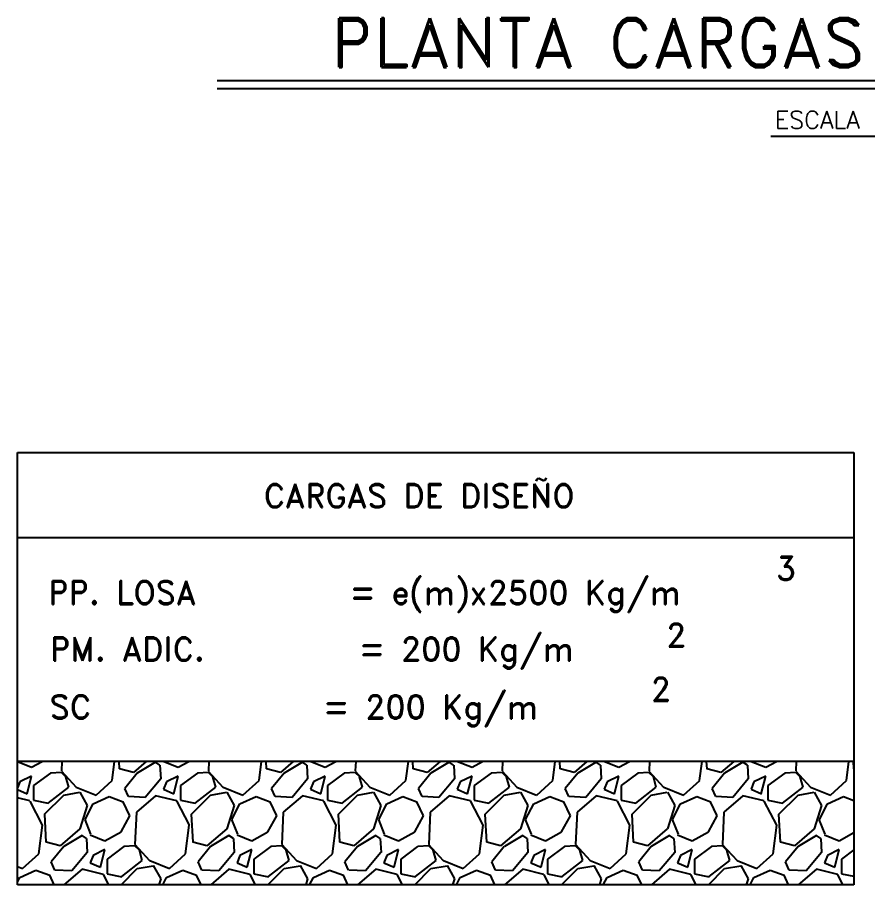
# Model space of a CAD drawing. Extents: x -970 to 10525, y -5 to 8110.
# Drawn here: x 6042 to 7133, y 2187 to 3300 of the extents above; entities that cross this region are included whole.
import ezdxf
from ezdxf.enums import TextEntityAlignment as Align

# ---------------------------------------------------------------- set-up
doc = ezdxf.new("R2010")
doc.units = 0
doc.header["$LTSCALE"] = 60
doc.header["$MEASUREMENT"] = 0
doc.layers.add('HATCH CARGAS', color=1, linetype='CONTINUOUS')
doc.layers.add('RLA-TEXTOS2', color=6, linetype='CONTINUOUS')
doc.styles.add('ROMAND', font='romand', dxfattribs={"height": 31.5})
doc.styles.add('ROMANS', font='ROMANS.shx', dxfattribs={"height": 22.5})
doc.styles.add('SIETE50', font='ROMAND.SHX', dxfattribs={"height": 31.5})

msp = doc.modelspace()

# ---------------------------------------------------------------- hatches: boundary and pattern name
at = {"layer": 'HATCH CARGAS'}
h = msp.add_hatch(dxfattribs=at)
h.set_pattern_fill('GRAVEL', color=256, scale=133.333333, angle=45, style=0)
h.set_pattern_definition([(273.0128, (8109.544, 4601.984), (94.280904, -1602.77537), [17.938, -1775.8784]), (229.96974, (8110.487, 4584.071), (1037.089946, 1225.651754), [30.7824, -3047.4566]), (177.51045, (8090.688, 4560.501), (1979.898987, -94.280904), [21.705, -2148.8043]), (312.2737, (8077.4886, 4500.161), (-1791.337179, 1979.898987), [28.0317, -2775.141]), (337.83365, (8096.345, 4479.419), (-1602.775371, 659.966329), [27.4873, -2721.2498]), (42.2737, (8121.8006, 4469.0484), (-1979.898987, -1791.337179), [28.0317, -2775.141]), (82.69424, (8142.5424, 4487.9046), (-282.8427125, -2168.460796), [37.0705, -3669.9798]), (117.25533, (8147.2564, 4524.674), (-1414.213562, 2734.1462206), [34.9984, -3464.8429]), (166.42957, (8131.229, 4555.787), (-1979.898987, 471.404521), [28.1267, -2784.543]), (220.23636, (8103.887, 4562.387), (1131.37085, 942.80904), [32.111, -1573.435]), (267.39744, (8079.374, 4541.6447), (-94.280904, -2168.4607956), [41.5264, -4111.1167]), (183.81407, (8171.77, 4592.556), (-1225.651754, -94.280904), [14.1735, -1403.1793]), (216.46923, (8157.6273, 4591.6136), (1414.213562, 1037.089946), [26.965, -2669.535]), (270, (8135.94, 4575.59), (94.281, -94.281), [18.856, -169.7057]), (248.1986, (8118.03, 4580.3), (282.84271, 659.96633), [10.1544, -1005.282]), (336.8014, (8114.258, 4570.872), (-377.12362, 188.5618), [14.3604, -703.6616]), (75.96376, (8127.457, 4565.215), (94.2809, 471.40452), [23.324, -754.1364]), (206.565, (8133.114, 4587.842), (282.8427, 94.2809), [16.8655, -404.7716]), (61.38954, (8059.575, 4516.189), (659.96633, 1225.651754), [23.6267, -2339.046]), (115.34618, (8070.889, 4536.931), (659.96633, -1414.213562), [19.8215, -1962.321]), (338.1986, (8114.258, 4606.699), (-659.96633, 282.84271), [20.3087, -995.1277]), (28.61046, (8133.114, 4599.156), (-1225.651754, -659.966329), [23.6267, -2339.046]), (24.44395, (8118.03, 4457.735), (-659.96633, -282.84271), [22.784, -1116.4165]), (339.77514, (8138.771, 4467.163), (-1508.494467, 565.685425), [19.0904, -1889.9524]), (111.8014, (8209.482, 4513.36), (-282.84271, 659.96633), [20.3087, -995.1277]), (62.35402, (8201.939, 4532.217), (-848.528137, -1602.77537), [22.3508, -2212.723]), (114.44395, (8163.284, 4467.163), (282.84271, -659.96633), [11.392, -1127.8085]), (146.3099, (8203.825, 4507.704), (-471.40452, 282.84271), [6.7987, -673.0706]), (210.9638, (8198.168, 4511.475), (377.12362, 188.5618), [27.4873, -522.26]), (231.009, (8174.598, 4497.333), (848.528137, 1037.089946), [25.4733, -2521.8564]), (348.6901, (8135.943, 4556.73), (-282.8427, 94.2809), [19.2296, -461.5106]), (38.15723, (8154.799, 4552.9584), (1791.337179, 1414.213562), [33.5725, -3323.675]), (105.9454, (8181.198, 4573.7), (282.84271, -1037.089946), [13.7275, -1359.0232]), (135, (8177.43, 4586.9), (-188.562, 2e-14), [8, -125.3333]), (165.25644, (8169.884, 4498.2755), (1037.089946, -282.842712), [18.5232, -1833.8027]), (93.0128, (8151.97, 4502.99), (-94.280904, 1602.77537), [35.8763, -1757.9403]), (45, (8150.08, 4538.82), (2e-14, 188.562), [34.6667, -98.6667]), (10.30485, (8174.598, 4563.329), (1602.77537, 282.842712), [21.082, -2087.1032]), (299.0546, (8195.34, 4567.1), (282.84271, -471.40452), [19.4136, -951.2677]), (252.64598, (8204.768, 4550.13), (-848.528137, -2734.146221), [31.6087, -3129.2632]), (220.42608, (8195.3397, 4519.96), (-1319.932658, -1131.37085), [33.44, -3310.543])])
h.paths.add_polyline_path([(6041.7, 2344.7), (6041.7, 2186.5), (7115.9, 2186.5), (7115.9, 2344.7)])

# ---------------------------------------------------------------- linework, layer by layer
at = {"layer": 'HATCH CARGAS', "color": 3}
for p, q in [((6041.7, 2186.5), (6041.7, 2741.2)), ((6041.7, 2741.2), (7115.9, 2741.2)), ((7115.9, 2741.2), (7115.9, 2186.5)), ((7115.9, 2631.6), (6041.7, 2631.6)), ((7115.9, 2344.7), (6041.7, 2344.7)), ((7115.9, 2186.5), (6041.7, 2186.5))]:
    msp.add_line(p, q, dxfattribs=at)
at = {"layer": 'RLA-TEXTOS2', "color": 6}
for p, q in [((6298.3, 3218.8), (7902.9, 3218.8)), ((6298.3, 3208.8), (7902.9, 3208.8))]:
    msp.add_line(p, q, dxfattribs=at)
at = {"layer": 'RLA-TEXTOS2', "color": 3}
msp.add_line((7009.2, 3147.2), (7255.8, 3147.2), dxfattribs=at)

# ---------------------------------------------------------------- texts
at = {"layer": 'HATCH CARGAS', "color": 7, "style": 'ROMAND'}
msp.add_text('CARGAS DE DISEÑO', height=30.333, dxfattribs=at).set_placement((6557.7, 2670.6), align=Align.CENTER)
for s, height, p in [('3', 30.3, (7015.9, 2577.3)), ('PP. LOSA        = e(m)x2500 Kg/m', 30.333, (6081.6, 2546.4)), ('2', 30.3, (6874.7, 2491.7)), ('PM. ADIC.        = 200 Kg/m', 30.333, (6083.8, 2473.8)), ('2', 30.3, (6854.9, 2422.2)), ('SC             = 200 Kg/m', 30.333, (6083.1, 2399.5))]:
    msp.add_text(s, height=height, dxfattribs=at).set_placement(p)
at = {"layer": 'RLA-TEXTOS2', "color": 6, "style": 'SIETE50'}
msp.add_text('PLANTA CARGAS CIELO PISO 4º', height=63, dxfattribs=at).set_placement((7108.7, 3235.9), align=Align.CENTER)
at = {"layer": 'RLA-TEXTOS2', "color": 3, "style": 'ROMANS'}
msp.add_text('ESCALA 1:150', height=22.5, dxfattribs=at).set_placement((7014.4, 3157.1))

doc.saveas('drawing.dxf')
